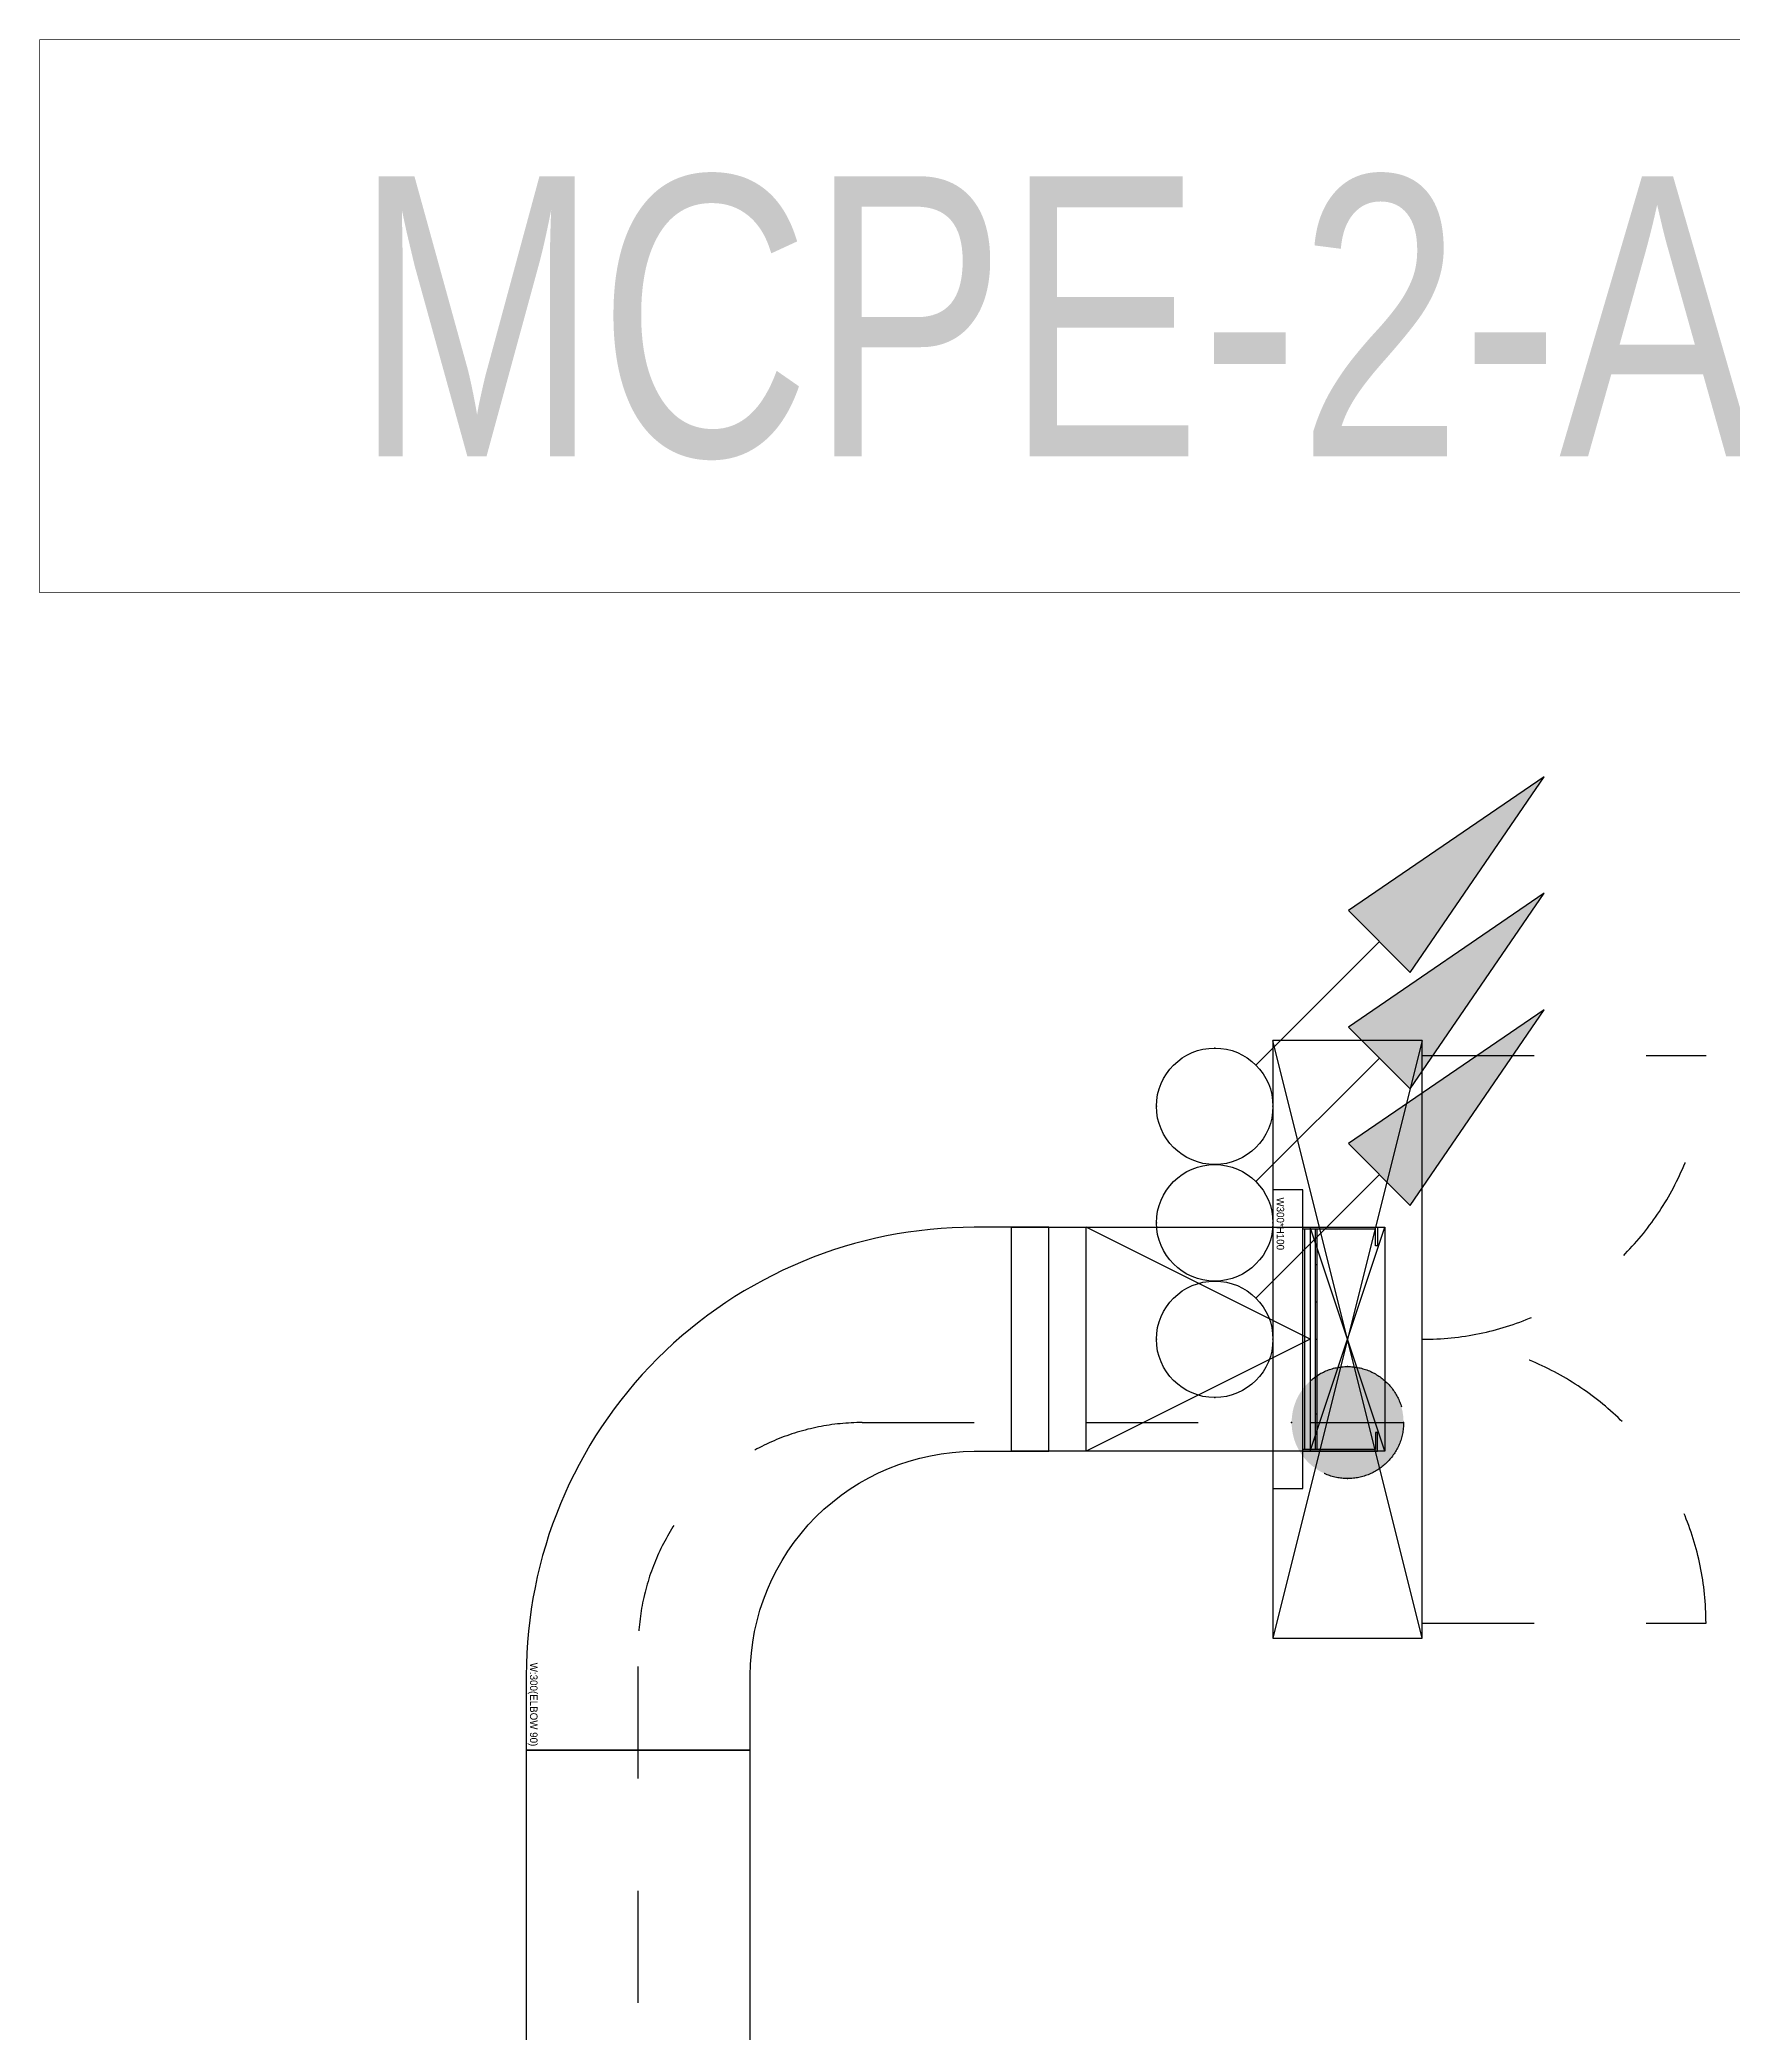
# Model space of a CAD drawing. Header units: millimetres. Extents: x 88028 to 500787, y -530175 to 1035835.
# Drawn here: x 343998 to 346265, y -111578 to -108910 of the extents above; entities that cross this region are included whole.
import ezdxf
from ezdxf.enums import TextEntityAlignment as Align

# ---------------------------------------------------------------- set-up
doc = ezdxf.new("R2010")
doc.units = ezdxf.units.MM
doc.header["$LTSCALE"] = 150
doc.linetypes.add('CONTINOUS', pattern=[0])
doc.linetypes.add('D1', pattern=[3, 1, -1, 1])
for name, color, linetype in [('------01 Motor Control Panel or Center', 4, 'Continuous'), ('-----00 LV_CABLE', 2, 'Continuous'), ('-----26 Electrical Cable Tray', 200, 'Continuous')]:
    doc.layers.add(name, color=color, linetype=linetype)
doc.styles.add('ELEC', font='')
doc.styles.get("Standard").update_dxf_attribs({"font": ''})
doc.styles.get('ELEC').set_extended_font_data('Dotum')
doc.styles.get('Standard').set_extended_font_data('Dotum')

# ---------------------------------------------------------------- blocks, each defined once
blk = doc.blocks.new('TRAY(VERT)')
at = {"color": 0}
for p, q in [((0, 400), (0, 500)), ((0, 500), (300, 500)), ((300, 500), (300, 400)), ((0, 0), (0, 400)), ((300, 400), (300, 0)), ((300, 0), (0, 0))]:
    blk.add_line(p, q, dxfattribs=at)
at = {"color": 8}
for p, q in [((150, 100), (0, 400)), ((0, 400), (300, 400)), ((150, 100), (300, 400)), ((0, 100), (300, 0)), ((0, 0), (300, 100)), ((300, 100), (0, 100))]:
    blk.add_line(p, q, dxfattribs=at)
blk = doc.blocks.new('*U27')
at = {"color": 0}
blk.add_lwpolyline([(0, 0), (-100, 0, -0.414214), (-400, 300), (-400, 400), (-700, 400), (-700, 300, 0.414214), (-100, -300), (0, -300)], format="xyb", close=True, dxfattribs=at)
blk.add_text('W:300(ELBOW 90)', height=10, dxfattribs=at).set_placement((-5, -290), align=Align.MIDDLE_RIGHT)
blk = doc.blocks.new('*U30')
at = {"linetype": 'Continuous', "ltscale": 0.1}
for p, q in [((-100, 56.6), (-100, 58.6)), ((-50, 56.6), (-50, 58.6)), ((0, 56.6), (0, 58.6)), ((50, 56.6), (50, 58.6)), ((100, 56.6), (100, 58.6))]:
    blk.add_line(p, q, dxfattribs=at)
for points in [[(-150, 40), (-150, 140), (-125, 140), (-125, 137.4), (-147.4, 137.4), (-147.4, 40)], [(150, 40), (150, 140), (125, 140), (125, 137.4), (147.4, 137.4), (147.4, 40)], [(-147.4, 58.6), (147.4, 58.6)], [(-147.4, 56.6), (147.4, 56.6)], [(147.4, 42.6), (-147.4, 42.6)]]:
    blk.add_lwpolyline(points, dxfattribs=at)
blk.add_lwpolyline([(200, 0), (200, 40), (-200, 40), (-200, 0)], close=True, dxfattribs=at)
blk.add_text('W300*H100', height=10, dxfattribs=at).set_placement((-190, 10), align=Align.MIDDLE_LEFT)
blk = doc.blocks.new('MCP_EQUIPMENT-2')
for p, q in [((200, 400), (0, -400)), ((200, -400), (0, 400))]:
    blk.add_line(p, q)
at = {"color": 1, "linetype": 'D1'}
for p, q in [((200, 380), (580, 380)), ((200, -380), (580, -380))]:
    blk.add_line(p, q, dxfattribs=at)
blk.add_lwpolyline([(200, 400), (0, 400), (0, -400), (200, -400)], close=True)
for centre, start, end in [((200, 380), 270, 0), ((200, -380), 0, 90)]:
    blk.add_arc(centre, 380, start, end, dxfattribs=at)
blk = doc.blocks.new('11')
at = {"linetype": 'D1'}
h = blk.add_hatch(color=256, dxfattribs=at)
edge = h.paths.add_edge_path()
edge.add_arc((0, 0), 75, 0, 360)
blk.add_circle((0, 0), 75, dxfattribs=at)
for p in [(0, 75), (-75, 0), (75, 0), (0, -75)]:
    blk.add_point(p, dxfattribs=at)
blk = doc.blocks.new('O01')
blk.add_hatch(color=256).paths.add_polyline_path([(-149.4, -218.3), (-218.3, -149.4), (-367.7, -367.7)])
blk.add_line((-46, -46), (-183.8, -183.8))
blk.add_lwpolyline([(-367.7, -367.7), (-149.4, -218.3), (-218.3, -149.4), (-367.7, -367.7)])
blk.add_circle((0, 0), 65)
for p in [(0, 65), (0, 65), (-65, 0), (-65, 0), (65, 0), (65, 0), (0, -65), (0, -65)]:
    blk.add_point(p)

msp = doc.modelspace()

# ---------------------------------------------------------------- linework, layer by layer
at = {"layer": '------01 Motor Control Panel or Center', "linetype": 'CONTINOUS', "elevation": 0}
msp.add_lwpolyline([(347501.6, -108910), (347501.6, -109650), (343998.4, -109650), (343998.4, -108910)], close=True, dxfattribs=at)
at = {"layer": '-----00 LV_CABLE', "linetype": 'D1', "elevation": 0}
msp.add_lwpolyline([(344800, -113938.3), (344800, -111061.5, -0.414214), (345100, -110761.5), (345825, -110761.5)], format="xyb", dxfattribs=at)
at = {"layer": '-----26 Electrical Cable Tray'}
msp.add_lwpolyline([(344650, -140607.2), (344950, -140607.2), (344950, -111200), (344650, -111200)], close=True, dxfattribs=at)

# ---------------------------------------------------------------- block references
at = {"layer": '------01 Motor Control Panel or Center'}
msp.add_blockref('MCP_EQUIPMENT-2', (345650, -110650), dxfattribs=at)
at = {"layer": '-----00 LV_CABLE', "linetype": 'D1', "xscale": 1.2, "yscale": 1.2, "zscale": 1.2, "rotation": 180}
for p in [(345572, -110338), (345572, -110494), (345572, -110650)]:
    msp.add_blockref('O01', p, dxfattribs=at)
at = {"layer": '-----00 LV_CABLE', "linetype": 'D1'}
msp.add_blockref('11', (345750, -110761.5), dxfattribs=at)
at = {"layer": '-----26 Electrical Cable Tray'}
for name, p, rotation in [('*U30', (345650, -110650), 270), ('*U27', (344950, -111200), 270), ('TRAY(VERT)', (345800, -110800), 90.00000000000001)]:
    msp.add_blockref(name, p, dxfattribs=dict(at, rotation=rotation))

# ---------------------------------------------------------------- next in the draw order: wipeouts: each hides what was drawn before it
at = {"color": 1}
msp.add_wipeout([(343998.4, -108910), (347501.6, -108910), (347501.6, -109650), (343998.4, -109650)], dxfattribs=at).dxf.layer = '------01 Motor Control Panel or Center'

# ---------------------------------------------------------------- next in the draw order: texts
at = {"layer": '------01 Motor Control Panel or Center', "linetype": 'CONTINOUS', "style": 'ELEC', "width": 0.8}
msp.add_text('MCPE-2-AHU1', height=375, dxfattribs=at).set_placement((345750, -109280), align=Align.MIDDLE)

doc.saveas('drawing.dxf')
